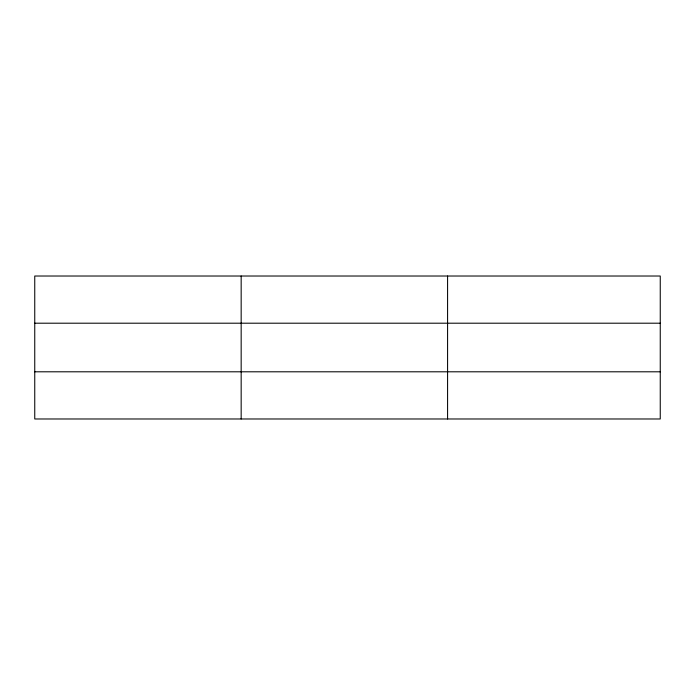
<?xml version="1.0" encoding="UTF-8"?>
<svg xmlns="http://www.w3.org/2000/svg" width="695" height="695" viewBox="0 0 695 695"><rect width="100%" height="100%" fill="white"/><g stroke="black" fill="none" stroke-linecap="round" stroke-linejoin="round"><path stroke-width="1.04" d="M241.165 276.019L241.165 418.981M447.58 276.019L447.58 418.981M660.25 371.799L660.25 418.981L34.75 418.981L34.75 276.019L660.25 276.019L660.25 371.799L34.75 371.799M34.75 323.201L660.25 323.201"/></g></svg>
